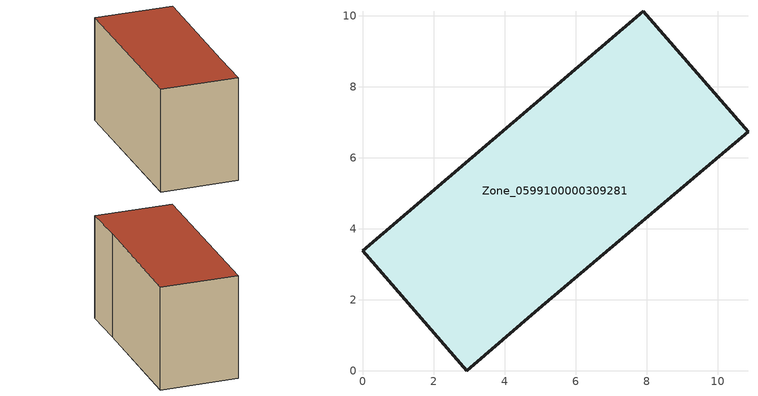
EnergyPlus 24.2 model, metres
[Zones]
Zone_0599100000309281
 floor ground (C_G): 4.96,1.75 2.94,0 0,3.38 7.91,10.14 10.86,6.74 z0
 wall outside (C_F): 7.91,10.14 0,3.38 2.94,0 4.96,1.75 10.86,6.74 7.91,10.14 z0:6.06
 roof outside (C_R): 10.86,6.74 7.91,10.14 0,3.38 2.94,0 4.96,1.75 z6.06
[BUILDING]
Pand.0599100000309281: North Axis=0; Terrain=City; Loads Convergence Tolerance Value=0.04; Temperature Convergence Tolerance Value=0.4; Solar Distribution=FullExterior; Maximum Number of Warmup Days=25; Minimum Number of Warmup Days=1
[Site:Location]
Rotterdam.The.Hague.AP_ZH_NLD Design_Conditions: Latitude=51.96; Longitude=4.45; Time Zone=1; Elevation=-4.5
[SITE:GROUNDTEMPERATURE:BUILDINGSURFACE]
18, 18, 18, 18, 18, 18, 18, 18, 18, 18, 18, 18
[MATERIAL] Thermal Absorptance=0.9; Solar Absorptance=0.7; Visible Absorptance=0.7
Name | Roughness | Thickness | Conductivity | Density | Specific Heat
G.TI.1946 | MediumSmooth | 0.15 | 1 | 540 | 1210
F.TI.1946 | Rough | 0.3 | 0.857143 | 1920 | 840
R.TI.1946 | MediumRough | 0.2 | 0.1 | 1500 | 1000
[CONSTRUCTION]
C_G: G.TI.1946
C_F: F.TI.1946
C_R: R.TI.1946
[ZONE]
Zone_0599100000309281: Type=1; Multiplier=1; Ceiling Height=Autocalculate; Volume=Autocalculate; Floor Area=autocalculate; Part of Total Floor Area=Yes
[ZONEINFILTRATION:DESIGNFLOWRATE]
Infil_Zone_0599100000309281: Zone or ZoneList or Space or SpaceList=Zone_0599100000309281; Schedule=AlwaysOn; Design Flow Rate Calculation Method=Flow/Area; Flow Rate per Floor Area=0.003; Constant Term Coefficient=1; Temperature Term Coefficient=0; Velocity Term Coefficient=0; Velocity Squared Term Coefficient=0
[HVACTEMPLATE:ZONE:IDEALLOADSAIRSYSTEM]
Zone_0599100000309281: Maximum Heating Supply Air Temperature=50; Minimum Cooling Supply Air Temperature=13; Maximum Heating Supply Air Humidity Ratio=0.0156; Minimum Cooling Supply Air Humidity Ratio=0.0077; Heating Limit=NoLimit; Cooling Limit=NoLimit; Dehumidification Control Type=ConstantSensibleHeatRatio; Cooling Sensible Heat Ratio=0.7; Dehumidification Setpoint=60; Humidification Control Type=None; Humidification Setpoint=30; Outdoor Air Method=None; Outdoor Air Flow Rate per Person=0.00944; Outdoor Air Flow Rate per Zone Floor Area=0; Outdoor Air Flow Rate per Zone=0; Demand Controlled Ventilation Type=None; Outdoor Air Economizer Type=NoEconomizer; Heat Recovery Type=None; Sensible Heat Recovery Effectiveness=0.7; Latent Heat Recovery Effectiveness=0.65
[ZONECONTROL:THERMOSTAT]
ThermostatControl_Zone_0599100000309281: Zone or ZoneList=Zone_0599100000309281; Control Type Schedule=DualSetpointControlType; Control 1=Thermostat_Zone_0599100000309281; Temperature Difference Between Cutout And Setpoint=0
[THERMOSTATSETPOINT:DUALSETPOINT]
Thermostat_Zone_0599100000309281: Heating Setpoint Temperature Schedule=HeatingSetpoint_Zone_0599100000309281; Cooling Setpoint Temperature Schedule=CoolingSetpoint_Zone_0599100000309281
[SCHEDULE:COMPACT]
HeatingSetpoint_Zone_0599100000309281: Through: 12/31, For: AllDays, Until: 24:00, 21
CoolingSetpoint_Zone_0599100000309281: Through: 12/31, For: AllDays, Until: 24:00, 24
DualSetpointControlType: Through: 12/31, For: AllDays, Until: 24:00, 4
AlwaysOn: Through: 12/31, For: AllDays, Until: 24:00, 1
